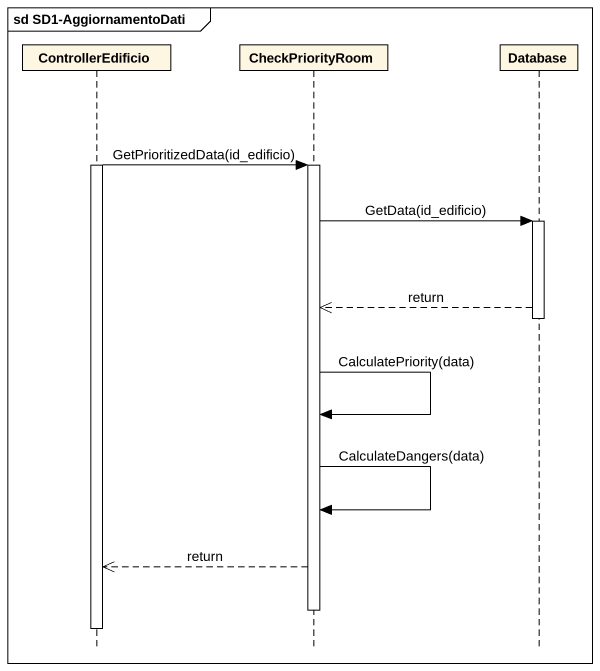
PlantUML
@startuml
mainframe sd SD1-AggiornamentoDati
hide footbox
participant ControllerEdificio
participant CheckPriorityRoom
participant "Database" as Database_

activate ControllerEdificio
ControllerEdificio -> CheckPriorityRoom : GetPrioritizedData(id_edificio)
activate CheckPriorityRoom
CheckPriorityRoom -> Database_ : GetData(id_edificio)
activate Database_
Database_ -->> CheckPriorityRoom : return
deactivate Database_
CheckPriorityRoom -> CheckPriorityRoom : CalculatePriority(data)
CheckPriorityRoom -> CheckPriorityRoom : CalculateDangers(data)
CheckPriorityRoom -->> ControllerEdificio : return
deactivate CheckPriorityRoom
deactivate ControllerEdificio
@enduml
